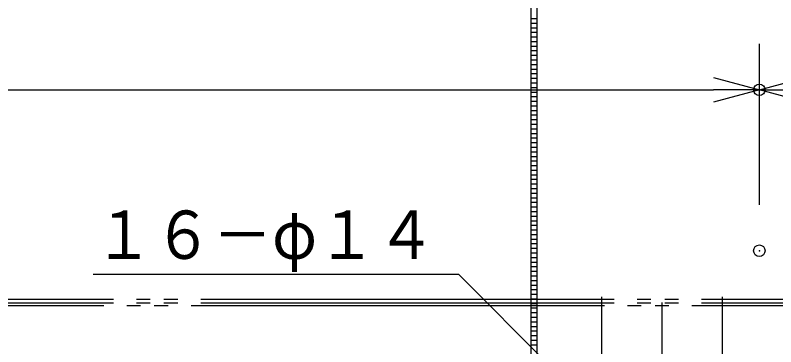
# Model space of a CAD drawing. Units: millimetres on the paper. Extents: x -384 to 384, y -238 to 239.
# Drawn here: x -55.49 to -22.38, y -102.15 to -87.72 of the extents above; entities that cross this region are included whole.
import ezdxf
from ezdxf.enums import TextEntityAlignment as Align

# ---------------------------------------------------------------- set-up
doc = ezdxf.new("R2010")
doc.units = ezdxf.units.MM
doc.header["$PDMODE"] = 32
doc.header["$PDSIZE"] = 0.5
doc.linetypes.add('CHAIN2', pattern=[12, 9, -1, 1, -1])
doc.linetypes.add('LONG_DOUBLE_CHAIN', pattern=[21.8, 18, -1, 0.6, -0.6, 0.6, -1])
for name, color, linetype in [('0-1_GAIKEI', 7, 'Continuous'), ('0-3_WAKU', 4, 'Continuous'), ('0-4_0', 1, 'Continuous'), ('0-5_SUNPO', 3, 'Continuous'), ('0-6_DEFPOINTS', 7, 'Continuous')]:
    doc.layers.add(name, color=color, linetype=linetype)
doc.styles.add('ＭＳ ゴシック', font='')
doc.styles.get('ＭＳ ゴシック').set_extended_font_data('MS Gothic')

# ---------------------------------------------------------------- blocks, each defined once
blk = doc.blocks.new('_OPEN30')
at = {"layer": '0-3_WAKU', "color": 7}
blk.add_line((0, 0), (-1, 0), dxfattribs=at)
blk.add_lwpolyline([(-1, 0.2679), (0, 0), (-1, -0.2679)], dxfattribs=at)

msp = doc.modelspace()

# ---------------------------------------------------------------- linework, layer by layer
at = {"layer": '0-1_GAIKEI'}
for p, q in [((-32.772, -87.879), (-33.035, -87.879)), ((-32.772, -88.079), (-33.035, -88.079)), ((-32.772, -88.279), (-33.035, -88.279)), ((-32.772, -88.479), (-33.035, -88.479)), ((-32.772, -88.679), (-33.035, -88.679)), ((-32.772, -88.879), (-33.035, -88.879)), ((-32.772, -89.079), (-33.035, -89.079)), ((-32.772, -89.279), (-33.035, -89.279)), ((-32.772, -89.479), (-33.035, -89.479)), ((-32.772, -89.679), (-33.035, -89.679)), ((-32.772, -89.879), (-33.035, -89.879)), ((-32.772, -90.079), (-33.035, -90.079)), ((-32.772, -90.279), (-33.035, -90.279)), ((-32.772, -90.479), (-33.035, -90.479)), ((-32.772, -90.679), (-33.035, -90.679)), ((-32.772, -90.879), (-33.035, -90.879)), ((-32.772, -91.079), (-33.035, -91.079)), ((-32.772, -91.279), (-33.035, -91.279)), ((-32.772, -91.479), (-33.035, -91.479)), ((-32.772, -91.679), (-33.035, -91.679)), ((-32.772, -91.879), (-33.035, -91.879)), ((-32.772, -92.079), (-33.035, -92.079)), ((-32.772, -92.279), (-33.035, -92.279)), ((-32.772, -92.479), (-33.035, -92.479)), ((-32.772, -92.679), (-33.035, -92.679)), ((-32.772, -92.879), (-33.035, -92.879)), ((-32.772, -93.079), (-33.035, -93.079)), ((-32.772, -93.279), (-33.035, -93.279)), ((-32.772, -93.479), (-33.035, -93.479)), ((-32.772, -93.679), (-33.035, -93.679)), ((-32.772, -93.879), (-33.035, -93.879)), ((-32.772, -94.079), (-33.035, -94.079)), ((-32.772, -94.279), (-33.035, -94.279)), ((-32.772, -94.479), (-33.035, -94.479)), ((-32.772, -94.679), (-33.035, -94.679)), ((-32.772, -94.879), (-33.035, -94.879)), ((-32.772, -95.079), (-33.035, -95.079)), ((-32.772, -95.279), (-33.035, -95.279)), ((-32.772, -95.479), (-33.035, -95.479)), ((-32.772, -95.679), (-33.035, -95.679)), ((-32.772, -95.879), (-33.035, -95.879)), ((-32.772, -96.079), (-33.035, -96.079)), ((-32.772, -96.279), (-33.035, -96.279)), ((-32.772, -96.479), (-33.035, -96.479)), ((-32.772, -96.679), (-33.035, -96.679)), ((-32.772, -96.879), (-33.035, -96.879)), ((-32.772, -97.079), (-33.035, -97.079)), ((-32.772, -97.279), (-33.035, -97.279)), ((-32.772, -97.479), (-33.035, -97.479)), ((-32.772, -97.679), (-33.035, -97.679)), ((-32.772, -97.879), (-33.035, -97.879)), ((-32.772, -98.079), (-33.035, -98.079)), ((-32.772, -98.279), (-33.035, -98.279)), ((-32.772, -98.479), (-33.035, -98.479)), ((-32.772, -98.679), (-33.035, -98.679)), ((-32.772, -98.879), (-33.035, -98.879)), ((-32.772, -99.079), (-33.035, -99.079)), ((-32.772, -99.279), (-33.035, -99.279)), ((-32.772, -99.479), (-33.035, -99.479)), ((-32.772, -99.679), (-33.035, -99.679)), ((-32.772, -99.879), (-33.035, -99.879)), ((-32.772, -100.079), (-33.035, -100.079)), ((-32.772, -100.279), (-33.035, -100.279)), ((-32.772, -100.479), (-33.035, -100.479)), ((-32.772, -100.679), (-33.035, -100.679)), ((-32.772, -100.879), (-33.035, -100.879)), ((-32.772, -101.079), (-33.035, -101.079)), ((-32.772, -101.279), (-33.035, -101.279)), ((-32.772, -101.479), (-33.035, -101.479)), ((-32.772, -101.679), (-33.035, -101.679)), ((-32.772, -101.879), (-33.035, -101.879)), ((-32.772, -102.079), (-33.035, -102.079))]:
    msp.add_line(p, q, dxfattribs=at)
at = {"layer": '0-1_GAIKEI', "linetype": 'LONG_DOUBLE_CHAIN'}
msp.add_line((-7.612, -100.261), (-113.233, -100.261), dxfattribs=at)
at = {"layer": '0-1_GAIKEI', "color": 1, "linetype": 'CHAIN2'}
msp.add_line((-27.343, -100.23), (-27.343, -162.407), dxfattribs=at)
at = {"layer": '0-1_GAIKEI'}
msp.add_lwpolyline([(-32.772, -225.979), (-32.772, -62.773), (-33.035, -62.773), (-33.035, -225.979)], close=True, dxfattribs=at)
at = {"layer": '0-1_GAIKEI', "linetype": 'LONG_DOUBLE_CHAIN'}
msp.add_lwpolyline([(-113.233, -100.361), (-7.612, -100.361), (-7.612, -100.099), (-113.233, -100.099)], close=True, dxfattribs=at)
at = {"layer": '0-4_0'}
for p, q in [((-52.092, -98.991), (-36.194, -98.991)), ((-36.194, -98.991), (-30.58, -104.606))]:
    msp.add_line(p, q, dxfattribs=at)
at = {"layer": '0-4_0', "linetype": 'CHAIN2'}
for p, q in [((-29.968, -99.972), (-29.968, -162.666)), ((-24.718, -99.972), (-24.718, -162.666))]:
    msp.add_line(p, q, dxfattribs=at)
at = {"layer": '0-5_SUNPO'}
for p, q in [((-23.095, -95.972), (-23.095, -88.972)), ((-23.095, -95.972), (-23.095, -88.972)), ((-95.741, -90.972), (-25.095, -90.972))]:
    msp.add_line(p, q, dxfattribs=at)
at = {"layer": '0-6_DEFPOINTS'}
for p in [(-23.095, -90.972), (-23.095, -97.972)]:
    msp.add_point(p, dxfattribs=at)

# ---------------------------------------------------------------- block references
at = {"layer": '0-5_SUNPO', "xscale": 2, "yscale": 2}
msp.add_blockref('_OPEN30', (-23.095, -90.972), dxfattribs=at)
at = {"layer": '0-5_SUNPO', "xscale": 2, "yscale": 2, "rotation": 180}
msp.add_blockref('_OPEN30', (-23.095, -90.972), dxfattribs=at)

# ---------------------------------------------------------------- texts
at = {"layer": '0-4_0', "color": 2, "style": 'ＭＳ ゴシック', "width": 0.9}
msp.add_text('１６－φ１４', height=2.104, dxfattribs=at).set_placement((-52.055, -98.959), align=Align.BOTTOM_LEFT)

doc.saveas('drawing.dxf')
